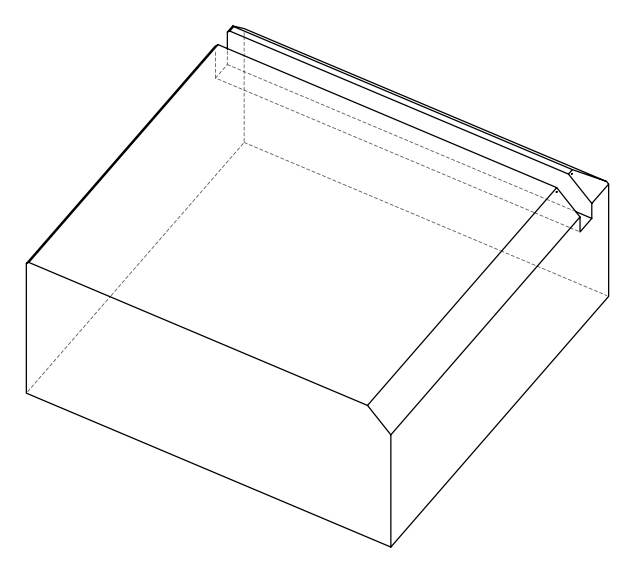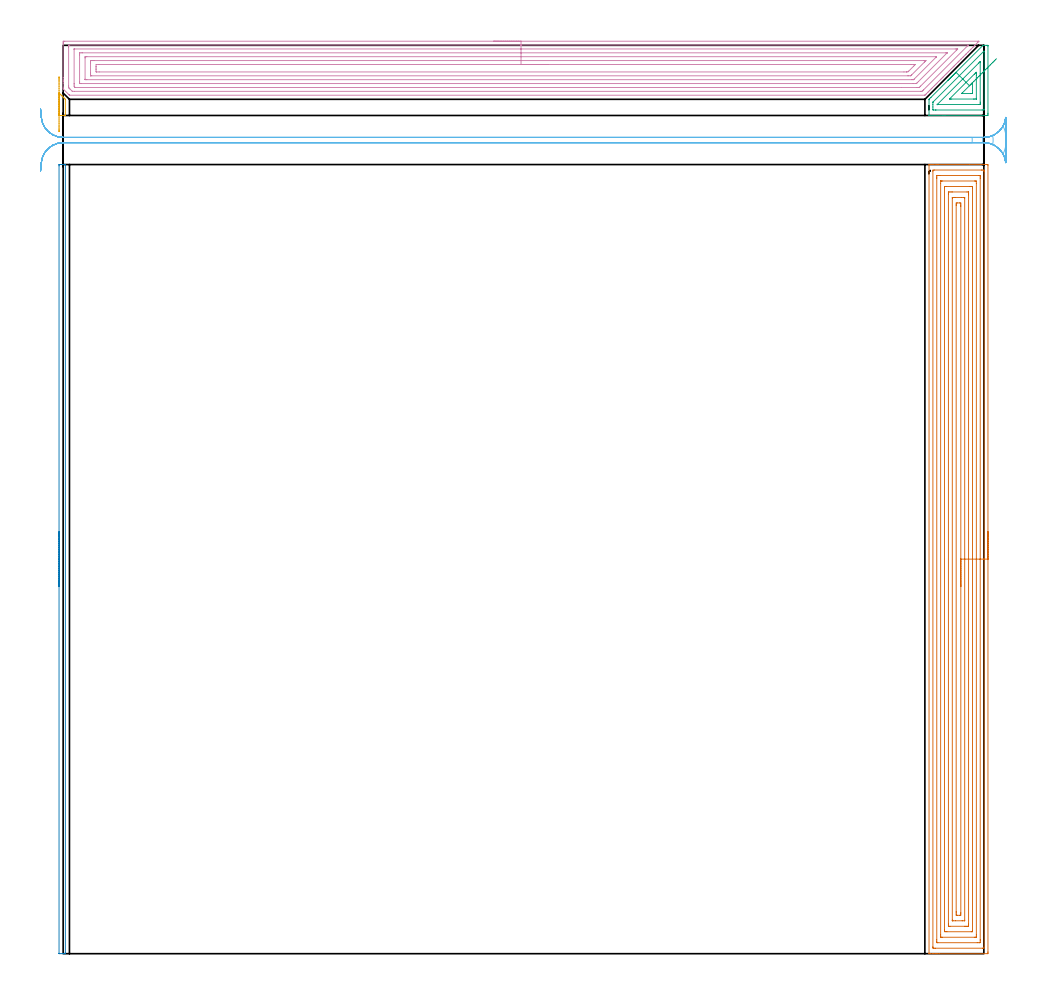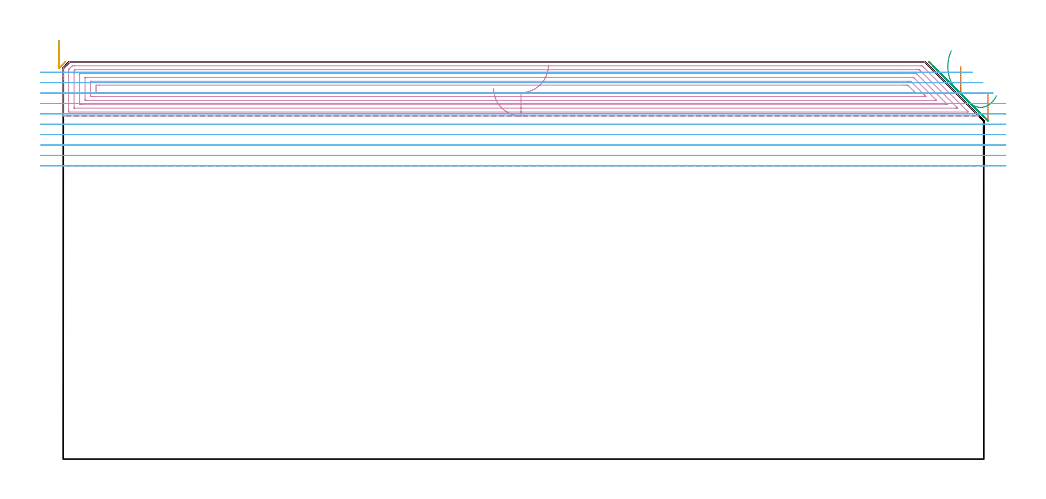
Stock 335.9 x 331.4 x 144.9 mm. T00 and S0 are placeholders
(PLAN: 6 operations, 1 tool changes, 56.1 min)
(1 AREA_MILL | FG_CHAMFER_SURFACE | UGT0205_001 | 18.76 min | 68400 mm3)
(2 AREA_MILL_1 | FG_CHAMFER_SURFACE_1 | UGT0205_001 | 2.46 min | 766 mm3)
(3 AREA_MILL_2 | FG_CHAMFER_SURFACE_2 | UGT0205_001 | 1.37 min | 7479 mm3)
(4 AREA_MILL_3 | FG_CHAMFER_SURFACE_3 | UGT0205_001 | 18.56 min | 62361 mm3)
(5 AREA_MILL_4 | FG_CHAMFER_SURFACE_4 | UGT0205_001 | 0.21 min | 22 mm3)
(6 MILL_RECTANGULAR_SLOT | SLOT_RECTANGULAR | NXT0201_012 | Follow Part, ap 4, ae 75% | 14.72 min | 224446 mm3)
(TOOL UGT0205_001 | Chamfer Mill 20 x 3 x 45 deg. | D20 FL50 Z2)
(TOOL NXT0201_012 | ENDMILL 16mm [2P460-1600-NA 1630] | D16 FL38 Z6)
(OP 1 AREA_MILL)
G17 G21 G94 G90
T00 M6
G54
G17 G0 G90 X337.4 Y153.95 S1061 M3
G43 Z154.9 H0
Z133.4
G94 G1 Y153.912 Z132.528 F250.
Y153.798 Z131.664
Y153.609 Z130.812
Y153.347 Z129.98
Y153.013 Z129.174
Y152.61 Z128.4
Y152.141 Z127.664
Y151.61 Z126.972
Y151.021 Z126.329
Y150.378 Z125.74
Y149.686 Z125.208
Y148.95 Z124.74
Y148.176 Z124.337
Y147.37 Z124.003
Y146.538 Z123.741
Y145.686 Z123.552
Y144.822 Z123.438
Y143.95 Z123.4
Y0.614
X337.397 Y0.261 Z123.402
X337.392 Y0.01 Z123.406
X337.137 Y0. Z123.66
X319.714 Z141.081
X319.104 Z141.691
X318.549 Z142.248
X318.216 Z142.58
X317.661 Z143.135
X317.328 Z143.467
X316.305 Z144.495
X315.935 Y0.007 Z144.857
X315.903 Y0.01 Z144.888
X315.9 Y0.167 Z144.9
Y287.733
X315.903 Y287.89 Z144.888
X315.935 Y287.894 Z144.857
X316.305 Y287.9 Z144.494
X316.662 Z144.137
X317.328 Z143.467
X318.549 Z142.248
X319.104 Z141.691
X330.645 Z130.152
X336.86 Z123.938
X337.139 Y287.898 Z123.658
X337.392 Y287.89 Z123.406
X337.399 Y287.636 Z123.399
X337.4 Y143.95 Z123.4
X335.986 Z124.814
X335.985 Y2.386 Z124.815
X335.972 Y2.01 Z124.828
X335.481 Y2.001 Z125.319
X318.216 Y2. Z142.584
X317.724 Y2.001 Z143.076
X317.328 Y2.01 Z143.472
X317.315 Y2.4 Z143.485
X317.314 Y2.414 Z143.486
X317.315 Y285.514 Z143.485
X317.328 Y285.89 Z143.472
X317.819 Y285.899 Z142.981
X335.084 Y285.9 Z125.716
X335.576 Y285.899 Z125.224
X335.972 Y285.89 Z124.828
X335.985 Y285.5 Z124.815
X335.986 Y285.486 Z124.814
Y143.95
X334.572 Z126.228
X334.571 Y5.079 Z126.229
X334.57 Y4.703 Z126.23
X334.564 Y4.186 Z126.236
X334.56 Y4.01 Z126.24
X334.38 Y4.002 Z126.42
X334.196 Y4.001 Z126.604
X333.494 Y4. Z127.306
X319.104 Y4.001 Z141.696
X318.919 Y4.004 Z141.881
X318.796 Y4.01 Z142.004
X318.735 Y4.023 Z142.065
X318.732 Y4.061 Z142.068
X318.73 Y4.186 Z142.07
X318.729 Y4.564 Z142.071
X318.728 Y5.079 Z142.072
X318.729 Y282.821 Z142.071
X318.73 Y283.197 Z142.07
X318.735 Y283.714 Z142.065
X318.74 Y283.89 Z142.06
X318.92 Y283.898 Z141.88
X319.104 Y283.899 Z141.696
X319.806 Y283.9 Z140.994
X334.196 Y283.899 Z126.604
X334.381 Y283.896 Z126.419
X334.504 Y283.89 Z126.296
X334.565 Y283.877 Z126.235
X334.568 Y283.839 Z126.232
X334.57 Y283.714 Z126.23
X334.572 Y283.336 Z126.228
Y282.821
Y143.95
X333.157 Z127.643
Y6.865
X333.153 Y6.129 Z127.647
X333.15 Y6.022 Z127.65
X333.143 Y6.009 Z127.657
X333.119 Y6.006 Z127.681
X333.066 Y6.003 Z127.734
X332.851 Y6.001 Z127.949
X332.421 Y6. Z128.379
X320.852 Z139.948
X320.44 Y6.006 Z140.36
X320.234 Y6.01 Z140.566
X320.149 Y6.021 Z140.651
X320.143 Y6.865 Z140.657
Y281.035
X320.147 Y281.771 Z140.653
X320.15 Y281.878 Z140.65
X320.157 Y281.891 Z140.643
X320.181 Y281.894 Z140.619
X320.234 Y281.897 Z140.566
X320.449 Y281.899 Z140.351
X320.879 Y281.9 Z139.921
X332.448 Z128.352
X332.86 Y281.894 Z127.94
X333.066 Y281.89 Z127.734
X333.151 Y281.879 Z127.649
X333.157 Y281.035 Z127.643
Y143.95
X331.743 Z129.057
Y8.441
X331.74 Y8.229 Z129.06
X331.736 Y8.089 Z129.064
X331.729 Y8.009 Z129.071
X331.694 Y8.007 Z129.106
X331.533 Y8.003 Z129.267
X331.293 Y8. Z129.507
X322.414 Y8.001 Z138.386
X321.767 Y8.01 Z139.033
X321.564 Y8.026 Z139.236
X321.559 Y8.44 Z139.241
X321.558 Y8.651 Z139.242
X321.557 Y279.46 Z139.243
X321.56 Y279.671 Z139.24
X321.564 Y279.812 Z139.236
X321.571 Y279.891 Z139.229
X321.606 Y279.893 Z139.194
X321.767 Y279.897 Z139.033
X322.008 Y279.9 Z138.792
X330.886 Y279.899 Z129.914
X331.533 Y279.89 Z129.267
X331.736 Y279.874 Z129.064
X331.741 Y279.46 Z129.059
X331.743 Y279.249 Z129.057
Y143.95
X330.329 Z130.471
Y10.756
X330.327 Y10.438 Z130.473
X330.324 Y10.15 Z130.476
X330.322 Y10.016 Z130.478
X330.185 Y10.007 Z130.615
X329.757 Y10.002 Z131.043
X329.304 Y10. Z131.496
X328.87 Z131.93
X323.543 Y10.001 Z137.257
X323.086 Y10.004 Z137.714
X322.989 Y10.01 Z137.811
X322.978 Y10.02 Z137.822
X322.975 Y10.05 Z137.825
X322.973 Y10.118 Z137.827
X322.972 Y10.438 Z137.828
X322.971 Y11.013 Z137.829
Y277.144
X322.973 Y277.462 Z137.827
X322.976 Y277.75 Z137.824
X322.978 Y277.884 Z137.822
X323.115 Y277.893 Z137.685
X323.543 Y277.898 Z137.257
X323.996 Y277.9 Z136.804
X324.431 Z136.369
X329.757 Y277.899 Z131.043
X330.214 Y277.896 Z130.586
X330.311 Y277.89 Z130.489
X330.322 Y277.88 Z130.478
X330.325 Y277.85 Z130.475
X330.327 Y277.782 Z130.473
X330.329 Y277.462 Z130.471
Y276.887
Y143.95
X328.915 Z131.885
X328.914 Y12.179 Z131.886
X328.913 Y12.133 Z131.887
X328.908 Y12.043 Z131.892
X328.905 Y12.008 Z131.895
X328.896 Y12.006 Z131.904
X328.87 Y12.004 Z131.93
X328.204 Y12. Z132.596
X327.982 Z132.818
X325.541 Z135.259
X324.653 Z136.147
X324.431 Y12.003 Z136.369
X324.4 Y12.006 Z136.4
X324.395 Y12.008 Z136.405
X324.392 Y12.028 Z136.408
X324.388 Y12.087 Z136.412
X324.386 Y12.178 Z136.414
X324.385 Y12.224 Z136.415
X324.386 Y275.721 Z136.414
X324.387 Y275.767 Z136.413
X324.392 Y275.857 Z136.408
X324.395 Y275.892 Z136.405
X324.404 Y275.894 Z136.396
X324.431 Y275.896 Z136.369
X325.096 Y275.9 Z135.704
X325.318 Z135.482
X327.759 Z133.041
X328.647 Z132.153
X328.87 Y275.897 Z131.93
X328.9 Y275.894 Z131.9
X328.905 Y275.892 Z131.895
X328.908 Y275.872 Z131.892
X328.912 Y275.813 Z131.888
X328.914 Y275.722 Z131.886
X328.915 Y275.676 Z131.885
Y143.95
X327.501 Z133.299
X327.5 Y14.903 Z133.3
X327.499 Y14.495 Z133.301
X327.493 Y14.01 Z133.307
X327.104 Y14. Z133.696
X326.216 Z134.584
X326.206 Z134.594
X325.807 Y14.01 Z134.993
X325.801 Y14.417 Z134.999
X325.8 Y14.903 Z135.
Y15.312
Y272.997
X325.801 Y273.405 Z134.999
X325.807 Y273.89 Z134.993
X326.196 Y273.9 Z134.604
X327.084 Z133.716
X327.493 Y273.89 Z133.307
X327.499 Y273.483 Z133.301
X327.5 Y272.997 Z133.3
X327.501 Y272.588 Z133.299
Y143.95
Y143.078 Z133.338
Y142.213 Z133.451
Y141.362 Z133.64
Y140.53 Z133.903
Y139.724 Z134.236
Y138.95 Z134.639
Y138.214 Z135.108
Y137.522 Z135.639
Y136.879 Z136.228
Y136.29 Z136.872
Y135.758 Z137.564
Y135.29 Z138.299
Y134.887 Z139.073
Y134.553 Z139.879
Y134.291 Z140.711
Y134.102 Z141.563
Y133.988 Z142.428
Y133.95 Z143.299
G0 Z154.9
M5
M2
(OP 2 AREA_MILL_1)
G17 G21 G94 G90
T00 M6
G54
G17 G0 G90 X-1.5 Y133.95 S1061 M3
G43 Z154.9 H0
Z152.6
G94 G1 Y133.988 Z151.728 F250.
Y134.102 Z150.863
Y134.291 Z150.012
Y134.553 Z149.18
Y134.887 Z148.374
Y135.29 Z147.6
Y135.758 Z146.864
Y136.29 Z146.172
Y136.879 Z145.529
Y137.522 Z144.94
Y138.214 Z144.408
Y138.95 Z143.94
Y139.724 Z143.537
Y140.53 Z143.203
Y141.362 Z142.941
Y142.214 Z142.752
Y143.078 Z142.638
Y143.95 Z142.6
Y287.43
X-1.498 Y287.733 Z142.602
X-1.493 Y287.873 Z142.604
X-1.491 Y287.896 Z142.605
X-1.219 Y287.9 Z142.877
X-0.676 Z143.42
X-0.35 Z143.744
X0.59 Z144.689
X0.697 Y287.897 Z144.789
X0.797 Y287.89 Z144.888
X0.8 Y287.732 Z144.9
Y0.163
X0.805 Y0.01 Z144.895
X0.697 Y0.003 Z144.789
X0.589 Y0. Z144.689
X0.302 Z144.401
X-0.35 Z143.744
X-1.219 Y0.001 Z142.877
X-1.491 Y0.004 Z142.605
X-1.493 Y0.027 Z142.604
X-1.5 Y0.167 Z142.6
Y143.95
Y144.822 Z142.638
Y145.686 Z142.752
Y146.538 Z142.941
Y147.37 Z143.203
Y148.176 Z143.537
Y148.95 Z143.94
Y149.686 Z144.408
Y150.378 Z144.939
Y151.021 Z145.529
Y151.61 Z146.172
Y152.142 Z146.864
Y152.61 Z147.6
Y153.013 Z148.374
Y153.347 Z149.18
Y153.609 Z150.012
Y153.798 Z150.863
Y153.912 Z151.728
Y153.95 Z152.6
G0 Z154.9
M5
M2
(OP 3 AREA_MILL_2)
G17 G21 G94 G90
T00 M6
G54
G17 G0 G90 X324.058 Y319.859 S1061 M3
G43 Z154.9 H0
Z148.986
G94 G1 X323.724 Y319.525 Z148.253 F250.
X323.436 Y319.238 Z147.481
X323.198 Y318.999 Z146.676
X323.01 Y318.811 Z145.845
X322.873 Y318.675 Z144.995
X322.79 Y318.592 Z144.13
X322.76 Y318.562 Z143.259
X322.784 Y318.586 Z142.387
X322.862 Y318.664 Z141.522
X322.993 Y318.795 Z140.669
X323.176 Y318.977 Z139.836
X323.409 Y319.211 Z139.028
X323.692 Y319.493 Z138.253
X324.021 Y319.822 Z137.515
X324.394 Y320.195 Z136.82
X324.809 Y320.61 Z136.174
X325.262 Y321.063 Z135.582
X325.749 Y321.551 Z135.048
X335.438 Y331.238 Z125.36
X335.528 Y331.328 Z125.268
X335.593 Y331.39 Z125.202
X335.65 Y331.4 Z125.147
X335.95 Z124.85
X336.771 Z124.029
X337.393 Z123.407
X337.394 Y331.385 Z123.406
X337.4 Y331.117 Z123.4
Y306.601
X337.397 Y306.256 Z123.403
X337.391 Y305.806 Z123.405
X337.316 Y305.802 Z123.479
X336.86 Y305.8 Z123.936
X321.767 Z139.027
X320.909 Z139.891
X315.934 Y305.801 Z144.865
X315.905 Y305.81 Z144.895
X315.9 Y305.815 Z144.9
Y311.546
X315.904 Y311.695 Z144.889
X315.953 Y311.752 Z144.842
X316.114 Y311.914 Z144.685
X316.626 Y312.428 Z144.17
X325.749 Y321.551 Z135.048
X325.91 Y321.391 Z134.89
X326.975 Y320.325 Z133.825
X335.832 Y329.181 Z124.968
X335.904 Y329.248 Z124.896
X335.972 Y329.31 Z124.828
X335.984 Y329.181 Z124.816
X335.985 Y329.168 Z124.815
Y308.019
Y308.006
X335.972 Y307.81 Z124.828
X335.303 Y307.801 Z125.497
X318.436 Y307.8 Z142.364
X318.216 Y307.801 Z142.584
X317.545 Y307.804 Z143.255
X317.328 Y307.81 Z143.472
X317.315 Y308.019 Z143.485
Y308.032
X317.314 Y308.901 Z143.486
Y309.783
X317.321 Y310.664 Z143.479
X317.323 Y310.669 Z143.477
X317.328 Y310.677 Z143.472
X326.975 Y320.325 Z133.825
X328.2 Y319.101 Z132.6
X334.033 Y324.934 Z126.767
X334.196 Y325.095 Z126.604
X334.482 Y325.37 Z126.318
X334.565 Y325.445 Z126.235
X334.569 Y325.357 Z126.231
X334.57 Y325.282 Z126.23
X334.572 Y321.093 Z126.228
X334.571 Y310.664 Z126.229
X334.57 Y310.293 Z126.23
X334.567 Y309.919 Z126.233
X334.565 Y309.821 Z126.235
X334.522 Y309.81 Z126.278
X334.414 Y309.805 Z126.386
X334.196 Y309.8 Z126.604
X334.179 Z126.621
X319.086 Z141.714
X318.926 Y309.809 Z141.874
X318.918 Y309.812 Z141.882
Y309.815
X318.927 Y309.827 Z141.873
X318.938 Y309.839 Z141.862
X328.2 Y319.101 Z132.6
X329.424 Y317.876 Z131.376
X332.421 Y320.872 Z128.379
X332.794 Y321.245 Z128.006
X332.906 Y321.355 Z127.894
X333.054 Y321.498 Z127.746
X333.143 Y321.583 Z127.657
X333.152 Y321.401 Z127.648
X333.155 Y321.245 Z127.645
X333.157 Y321.082 Z127.643
Y320.514
Y312.062
X333.155 Y311.879 Z127.645
X333.153 Y311.834 Z127.647
X333.151 Y311.817 Z127.649
X333.141 Y311.81 Z127.659
X333.049 Y311.804 Z127.751
X332.421 Y311.801 Z128.379
X332.165 Y311.8 Z128.635
X324.175 Z136.625
X323.788 Y311.803 Z137.012
X323.543 Y311.806 Z137.257
X323.395 Y311.81 Z137.405
X323.465 Y311.908 Z137.335
X323.484 Y311.93 Z137.316
X323.543 Y311.993 Z137.257
X329.424 Y317.876 Z131.376
X330.649 Y316.651 Z130.151
X331.625 Y317.627 Z129.175
X331.717 Y317.718 Z129.083
X331.728 Y317.724 Z129.072
X331.736 Y317.725 Z129.064
X331.738 Y317.718 Z129.062
X331.742 Y317.58 Z129.058
X331.743 Y314.864 Z129.057
X331.739 Y314.191 Z129.061
X331.737 Y313.989 Z129.063
X331.723 Y313.81 Z129.077
X331.533 Y313.806 Z129.267
X331.038 Y313.801 Z129.762
X327.982 Y313.8 Z132.818
X327.925 Y313.802 Z132.875
X327.861 Y313.806 Z132.939
X327.821 Y313.81 Z132.979
X327.85 Y313.844 Z132.95
X327.914 Y313.913 Z132.886
X327.982 Y313.983 Z132.818
X328.086 Y314.088 Z132.714
X330.649 Y316.651 Z130.151
X331.168 Y317.17 Z129.679
X331.714 Y317.716 Z129.272
X332.282 Y318.284 Z128.935
X332.87 Y318.872 Z128.669
X333.472 Y319.473 Z128.476
X334.083 Y320.085 Z128.358
X334.699 Y320.701 Z128.316
X335.315 Y321.317 Z128.35
X335.927 Y321.929 Z128.46
X336.53 Y322.532 Z128.645
X337.119 Y323.121 Z128.903
X337.69 Y323.692 Z129.233
X338.239 Y324.241 Z129.633
X338.761 Y324.762 Z130.098
X339.252 Y325.253 Z130.626
X339.709 Y325.71 Z131.212
X340.127 Y326.129 Z131.853
X340.505 Y326.507 Z132.542
G0 Z154.9
M5
M2
(OP 4 AREA_MILL_3)
G17 G21 G94 G90
T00 M6
G54
G17 G0 G90 X157.05 Y332.9 S1061 M3
G43 Z154.9 H0
Z135.2
G94 G1 X157.088 Z134.328 F250.
X157.202 Z133.464
X157.391 Z132.612
X157.653 Z131.78
X157.987 Z130.974
X158.39 Z130.2
X158.858 Z129.464
X159.39 Z128.772
X159.979 Z128.129
X160.622 Z127.54
X161.314 Z127.009
X162.05 Z126.54
X162.824 Z126.137
X163.63 Z125.803
X164.462 Z125.541
X165.313 Z125.352
X166.178 Z125.238
X167.05 Z125.2
X333.852
X334.089 Y332.897 Z125.202
Y332.889 Z125.21
X334.033 Y332.832 Z125.267
X333.779 Y332.579 Z125.521
X333.568 Y332.367 Z125.73
X332.907 Y331.707 Z126.393
X332.681 Y331.479 Z126.617
X332.035 Y330.834 Z127.265
X331.794 Y330.592 Z127.504
X331.163 Y329.962 Z128.137
X331.114 Y329.914 Z128.185
X330.907 Y329.705 Z128.391
X330.29 Y329.09 Z129.009
X330.222 Y329.022 Z129.077
X330.019 Y328.817 Z129.279
X329.418 Y328.218 Z129.882
X329.33 Y328.129 Z129.97
X329.132 Y327.93 Z130.166
X328.546 Y327.346 Z130.754
X328.437 Y327.236 Z130.862
X328.245 Y327.043 Z131.053
X327.674 Y326.474 Z131.626
X327.545 Y326.344 Z131.755
X327.357 Y326.156 Z131.941
X326.802 Y325.602 Z132.498
X326.47 Y325.268 Z132.828
X325.93 Y324.729 Z133.37
X325.583 Y324.381 Z133.715
X325.057 Y323.857 Z134.243
X324.695 Y323.494 Z134.603
X324.185 Y322.985 Z135.115
X323.808 Y322.606 Z135.49
X323.313 Y322.113 Z135.987
X322.921 Y321.719 Z136.377
X322.441 Y321.241 Z136.859
X322.033 Y320.832 Z137.265
X321.568 Y320.368 Z137.732
X321.146 Y319.944 Z138.152
X321. Y319.799 Z138.299
X320.706 Y319.506 Z138.594
X320.259 Y319.057 Z139.039
X320.107 Y318.907 Z139.192
X319.824 Y318.624 Z139.476
X319.371 Y318.17 Z139.927
X318.899 Y317.699 Z140.4
X318.484 Y317.283 Z140.814
X317.996 Y316.796 Z141.303
X317.597 Y316.395 Z141.702
X317.093 Y315.893 Z142.207
X316.709 Y315.508 Z142.589
X316.19 Y314.99 Z143.11
X315.822 Y314.621 Z143.477
X315.645 Y314.445 Z143.655
X315.464 Y314.264 Z143.836
X314.935 Y313.733 Z144.364
X314.753 Y313.552 Z144.547
X314.617 Y313.417 Z144.683
X314.419 Y313.223 Z144.872
X314.395 Y313.204 Z144.889
X314.307 Y313.2 Z144.9
X2.39
X2.305 Y313.205 Z144.89
X2.261 Y313.242 Z144.856
X2.076 Y313.424 Z144.676
X2.027 Y313.473 Z144.627
X0.159 Y315.342 Z142.757
X0.009 Y315.5 Z142.599
X0.006 Y315.508 Z142.591
X0. Y316.142 Z141.958
Y317.599 Z140.497
Y318.17 Z139.927
Y318.487 Z139.61
Y319.057 Z139.037
Y319.659 Z138.436
Y332.081 Z126.016
X0.003 Y332.367 Z125.731
X0.008 Y332.892 Z125.206
X0.075 Y332.894 Z125.204
X0.606 Y332.9 Z125.2
X167.05
Y331.486 Z126.614
X329.918
X330.218 Y331.479 Z126.621
X330.075 Y331.33 Z126.77
X329.925 Y331.175 Z126.925
X313.86 Y315.11 Z142.99
X313.612 Y314.867 Z143.233
X313.359 Y314.621 Z143.479
X312.974 Y314.614 Z143.486
X4.182
X3.341 Y314.621 Z143.479
X3.283 Y314.673 Z143.427
X2.442 Y315.508 Z142.592
X2.39 Y315.559 Z142.541
X2.182 Y315.77 Z142.33
X2.079 Y315.875 Z142.225
X2.032 Y315.929 Z142.171
X2.01 Y315.957 Z142.143
X2.008 Y316.007 Z142.093
X2.003 Y316.395 Z141.705
X2. Y316.783 Z141.317
X2.001 Y330.592 Z127.508
X2.002 Y330.978 Z127.122
X2.01 Y331.479 Z126.621
X2.384 Y331.486 Z126.614
X167.05
Y330.071 Z128.029
X325.462
X325.987
X326.125 Y330.069 Z128.031
X326.355 Y330.064 Z128.036
Y330.06 Z128.04
Y330.056 Z128.044
X326.179 Y329.879 Z128.221
X326.006 Y329.705 Z128.395
X312.831 Y316.531 Z141.569
X312.695 Y316.395 Z141.705
X312.382 Y316.09 Z142.01
X312.337 Y316.048 Z142.052
X312.258 Y316.036 Z142.064
X312.075 Y316.033 Z142.067
X311.551 Y316.029 Z142.071
X305.884 Y316.028 Z142.072
X4.544 Y316.029 Z142.071
X4.452 Y316.03 Z142.07
X4.407 Y316.033 Z142.067
X4.388 Y316.035 Z142.065
X4.357 Y316.055 Z142.045
X4.175 Y316.229 Z141.871
X4.014 Y316.395 Z141.705
X4.006 Y316.564 Z141.536
X4.001 Y317.283 Z140.817
X4. Y317.457 Z140.643
X4.001 Y329.878 Z128.222
X4.008 Y330.053 Z128.047
X4.012 Y330.066 Z128.034
X4.016 Y330.068 Z128.032
X4.037 Y330.07 Z128.03
X4.083 Y330.071 Z128.029
X4.175
X167.05
Y328.657 Z129.443
X322.054
X322.424 Y328.655 Z129.445
X322.487 Y328.653 Z129.447
X322.492 Y328.651 Z129.449
Y328.647 Z129.453
X322.475 Y328.626 Z129.474
X322.416 Y328.565 Z129.535
X322.346 Y328.495 Z129.605
X312.021 Y318.17 Z139.93
X311.602 Y317.753 Z140.347
X311.459 Y317.614 Z140.486
X311.344 Y317.504 Z140.596
X311.27 Y317.45 Z140.65
X311.183 Y317.447 Z140.653
X311.02 Y317.445 Z140.655
X310.29 Y317.443 Z140.657
X310.129
X6.691
X6.083 Y317.448 Z140.652
X6.018 Y317.449 Z140.651
X6.01 Y317.534 Z140.566
X6.006 Y317.732 Z140.368
X6. Y318.13 Z139.97
Y327.93 Z130.17
X6.006 Y328.354 Z129.746
X6.01 Y328.566 Z129.534
X6.026 Y328.65 Z129.45
X6.126 Y328.653 Z129.447
X6.853 Y328.657 Z129.443
X7.014
X167.05
Y327.243 Z130.857
X318.524
X318.581 Y327.241 Z130.859
X318.615 Y327.239 Z130.861
X318.623 Y327.238 Z130.862
X318.617 Y327.227 Z130.873
X318.503 Y327.105 Z130.995
X318.444 Y327.043 Z131.057
X310.458 Y319.057 Z139.043
X310.373 Y318.975 Z139.125
X310.29 Y318.898 Z139.202
X310.243 Y318.864 Z139.236
X310.203 Y318.861 Z139.239
X310.117 Y318.859 Z139.241
X309.945 Y318.858 Z139.242
X309.599 Y318.857 Z139.243
X8.638 Y318.858 Z139.242
X8.436 Y318.859 Z139.241
X8.035 Y318.864 Z139.236
X8.009 Y318.869 Z139.231
X8.006 Y318.88 Z139.22
X8.002 Y318.911 Z139.189
X8.001 Y318.967 Z139.133
X8. Y319.057 Z139.043
Y326.789 Z131.311
X8.003 Y327.043 Z131.057
X8.008 Y327.201 Z130.899
X8.01 Y327.234 Z130.866
X8.101 Y327.238 Z130.862
X8.235 Y327.241 Z130.859
X8.437 Y327.243 Z130.857
X8.638
X167.05
Y325.829 Z132.271
X313.86
X314.19 Y325.828 Z132.272
X314.467 Y325.825 Z132.275
X314.753 Y325.822 Z132.278
Y325.81 Z132.29
Y325.803 Z132.297
X314.486 Y325.534 Z132.566
X314.221 Y325.268 Z132.832
X309.591 Y320.64 Z137.46
X309.398 Y320.449 Z137.651
X309.225 Y320.285 Z137.815
X309.062 Y320.278 Z137.822
X308.505 Y320.273 Z137.827
X308.176 Y320.272 Z137.828
X10.423 Y320.271 Z137.829
X10.092 Y320.273 Z137.827
X10.039 Y320.275 Z137.825
X10.016 Y320.278 Z137.822
X10.01 Y320.286 Z137.814
X10.003 Y320.361 Z137.739
X10.001 Y320.832 Z137.268
X10. Y321.252 Z136.848
Y324.801 Z133.299
X10.001 Y325.268 Z132.832
X10.004 Y325.685 Z132.415
X10.01 Y325.822 Z132.278
X10.141 Y325.824 Z132.276
X10.423 Y325.827 Z132.273
X10.752 Y325.828 Z132.272
X11.315 Y325.829 Z132.271
X167.05
Y324.415 Z133.685
X309.364
X310.258 Y324.413 Z133.687
X310.29 Y324.412 Z133.688
X310.872 Y324.381 Z133.719
X310.585 Y324.088 Z134.012
X310.29 Y323.788 Z134.312
X308.505 Y322.004 Z136.096
X308.361 Y321.863 Z136.237
X308.21 Y321.719 Z136.381
X307.645 Y321.687 Z136.413
X307.613
X306.754 Y321.685 Z136.415
X13.134
X12.238 Y321.688 Z136.412
X12.208 Y321.691 Z136.409
X12.01 Y321.719 Z136.381
X12.004 Y321.922 Z136.178
X12. Y322.606 Z135.494
Y322.813 Z135.287
Y323.494 Z134.606
X12.001 Y323.699 Z134.401
X12.01 Y324.381 Z133.719
X12.179 Y324.409 Z133.691
X12.208 Y324.411 Z133.689
X13.066 Y324.415 Z133.685
X167.05
X167.922 Z133.723
X168.786 Z133.837
X169.638 Z134.026
X170.47 Z134.288
X171.276 Z134.622
X172.05 Z135.025
X172.786 Z135.494
X173.478 Z136.025
X174.121 Z136.614
X174.71 Z137.257
X175.241 Z137.95
X175.71 Z138.685
X176.113 Z139.459
X176.447 Z140.265
X176.709 Z141.097
X176.898 Z141.949
X177.012 Z142.814
X177.05 Z143.685
G0 Z154.9
M5
M2
(OP 5 AREA_MILL_4)
G17 G21 G94 G90
T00 M6
G54
G17 G0 G90 X-1.5 Y299.9 S1061 M3
G43 Z154.9 H0
Z152.6
G94 G1 Y299.938 Z151.728 F250.
Y300.052 Z150.863
Y300.241 Z150.012
Y300.503 Z149.18
Y300.837 Z148.374
Y301.24 Z147.6
Y301.708 Z146.864
Y302.24 Z146.172
Y302.829 Z145.529
Y303.472 Z144.939
Y304.164 Z144.408
Y304.9 Z143.94
Y305.674 Z143.537
Y306.48 Z143.203
Y307.312 Z142.941
Y308.164 Z142.752
Y309.028 Z142.638
Y309.9 Z142.6
Y313.778
X-1.497 Y313.938 Z142.603
X-1.493 Y313.982 Z142.605
X-1.312 Y313.813 Z142.787
X-1.137 Y313.637 Z142.963
X-0.952 Y313.453 Z143.146
X-0.785 Y313.287 Z143.31
X-0.624 Y313.125 Z143.473
X-0.508 Y313.009 Z143.59
X-0.35 Y312.852 Z143.745
X-0.199 Y312.7 Z143.899
X-0.064 Y312.565 Z144.034
X0.085 Y312.418 Z144.18
X0.227 Y312.274 Z144.324
X0.38 Y312.121 Z144.478
X0.519 Y311.983 Z144.615
X0.759 Y311.742 Z144.858
X0.792 Y311.708 Z144.89
X0.796 Y311.697 Z144.895
X0.8 Y311.677 Z144.9
Y305.902
X0.804 Y305.81 Z144.896
X0.67 Y305.8 Z144.768
X-0.817 Z143.282
X-1.219 Z142.877
X-1.42 Z142.677
X-1.491 Y305.803 Z142.606
X-1.497 Y305.903 Z142.603
X-1.5 Y306.046 Z142.6
Y309.9
Y310.772 Z142.638
Y311.637 Z142.752
Y312.488 Z142.941
Y313.32 Z143.203
Y314.126 Z143.537
Y314.9 Z143.94
Y315.636 Z144.408
Y316.328 Z144.94
Y316.971 Z145.529
Y317.56 Z146.172
Y318.092 Z146.864
Y318.56 Z147.6
Y318.963 Z148.374
Y319.297 Z149.18
Y319.559 Z150.012
Y319.748 Z150.864
Y319.862 Z151.728
Y319.9 Z152.6
G0 Z154.9
M5
M2
(OP 6 MILL_RECTANGULAR_SLOT)
G17 G21 G94 G90
T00 M6
G54
G17 G0 G90 X-8.23 Y285.603 S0 M3
G43 Z154.921 H1
Z141.129
G94 G1 X-7.97 Y288.592 F250.
G2 X0. Y295.9 R8. F500.
G1 X331.6
G3 X331.6 Y297.8 R8.
G1 X0.
G2 X-7.97 Y305.108 R8.
G1 X-8.23 Y308.097 F250.
G0 Y285.603 Z137.337
G1 X-7.97 Y288.592
G2 X0. Y295.9 R8. F500.
G1 X335.442
G3 X335.442 Y297.8 R8.
G1 X0.
G2 X-7.97 Y305.108 R8.
G1 X-8.23 Y308.097 F250.
G0 Y285.603 Z133.545
G1 X-7.97 Y288.592
G2 X0. Y295.9 R8. F500.
G1 X335.9
G2 X339.123 Y295.222 R8.
G3 X339.123 Y298.478 R8.
G2 X335.9 Y297.8 R8.
G1 X0.
G2 X-7.97 Y305.108 R8.
G1 X-8.23 Y308.097 F250.
G0 Y285.603 Z129.753
G1 X-7.97 Y288.592
G2 X0. Y295.9 R8. F500.
G1 X335.9
G2 X342.909 Y291.757 R8.
G3 X343.9 Y295.615 R8.
G1 Y298.079
G3 X342.907 Y301.94 R8.
G2 X335.9 Y297.8 R8.
G1 X0.
G2 X-7.97 Y305.108 R8.
G1 X-8.23 Y308.097 F250.
G0 Y285.603 Z125.961
G1 X-7.97 Y288.592
G2 X0. Y295.9 R8. F500.
G1 X335.9
G2 X343.659 Y289.848 R8.
G1 X343.688 Y289.841
G3 X343.9 Y291.668 R8.
G1 Y302.028
G3 X343.688 Y303.858 R8.
G1 X343.659 Y303.851
G2 X335.9 Y297.8 R8.
G1 X0.
G2 X-7.97 Y305.108 R8.
G1 X-8.23 Y308.097 F250.
G0 Y285.603 Z122.169
G1 X-7.97 Y288.592
G2 X0. Y295.9 R8. F500.
G1 X335.9
G2 X343.87 Y288.592 R8.
G1 X343.9
Y305.108
X343.87
G2 X335.9 Y297.8 R8.
G1 X0.
G2 X-7.97 Y305.108 R8.
G1 X-8.23 Y308.097 F250.
G0 Y285.603 Z118.376
G1 X-7.97 Y288.592
G2 X0. Y295.9 R8. F500.
G1 X335.9
G2 X343.87 Y288.592 R8.
G1 X343.9
Y305.108
X343.87
G2 X335.9 Y297.8 R8.
G1 X0.
G2 X-7.97 Y305.108 R8.
G1 X-8.23 Y308.097 F250.
G0 Y285.603 Z114.584
G1 X-7.97 Y288.592
G2 X0. Y295.9 R8. F500.
G1 X335.9
G2 X343.87 Y288.592 R8.
G1 X343.9
Y305.108
X343.87
G2 X335.9 Y297.8 R8.
G1 X0.
G2 X-7.97 Y305.108 R8.
G1 X-8.23 Y308.097 F250.
G0 Y285.603 Z110.792
G1 X-7.97 Y288.592
G2 X0. Y295.9 R8. F500.
G1 X335.9
G2 X343.87 Y288.592 R8.
G1 X343.9
Y305.108
X343.87
G2 X335.9 Y297.8 R8.
G1 X0.
G2 X-7.97 Y305.108 R8.
G1 X-8.23 Y308.097 F250.
G0 Y285.603 Z107.
G1 X-7.97 Y288.592
G2 X0. Y295.9 R8. F500.
G1 X335.9
G2 X343.87 Y288.592 R8.
G1 X343.9
Y305.108
X343.87
G2 X335.9 Y297.8 R8.
G1 X0.
G2 X-7.97 Y305.108 R8.
G1 X-8.23 Y308.097 F250.
G0 Z154.921
M5
M2
